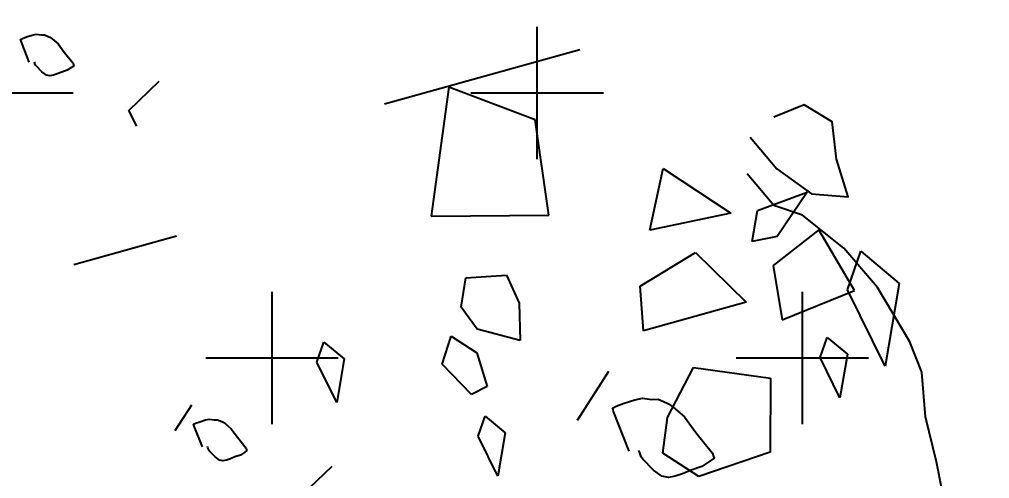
# Model space of a CAD drawing. Header units: metres. Extents: x 71066629 to 71645179, y 84793221 to 85208804.
# Drawn here: x 71261524 to 71264428, y 85131708 to 85133084 of the extents above; entities that cross this region are included whole.
import ezdxf

# ---------------------------------------------------------------- set-up
doc = ezdxf.new("R2010")
doc.units = ezdxf.units.M
doc.header["$LTSCALE"] = 1000
for name, color, linetype in [('A_SITEP_PLANT', 85, 'Continuous'), ('G-ANNO-DIMS', 3, 'Continuous'), ('G-PLTG', 105, 'Continuous')]:
    doc.layers.add(name, color=color, linetype=linetype)
doc.styles.add('dim_font', font='SIMPLEX.shx', dxfattribs={"width": 0.8})
doc.dimstyles.new('DIMN500', dxfattribs={"dimscale": 5, "dimtxt": 300, "dimasz": 100, "dimexe": 250, "dimexo": 300, "dimgap": 150, "dimtad": 1, "dimdec": 0, "dimzin": 0, "dimdsep": 46, "dimtxsty": 'dim_font', "dimblk": 'ARCHTICK', "dimcen": 0.09, "dimclrt": 7, "dimazin": 2, "dimtfac": 1, "dimtdec": 0, "dimtix": 1, "dimtmove": 2, "dimatfit": 3, "dimldrblk": 'ARCHTICK', "dimtolj": 1, "dimtzin": 0, "dimarcsym": 0})

# ---------------------------------------------------------------- blocks, each defined once
blk = doc.blocks.new('A$C1F6C256B')
at = {"layer": 'A_SITEP_PLANT'}
for p, q in [((3987.215220239072, 3613.925155365432), (3623.39899811789, 3436.520029517822)), ((3987.215220239072, 3613.925155365432), (3623.39899811789, 3436.520029517822)), ((3924.72981826932, 3460.296242654207), (3743.5882479063, 3493.583384758182)), ((3924.72981826932, 3460.296242654207), (3743.5882479063, 3493.583384758182)), ((3743.5882479063, 3493.583384758182), (3755.430126029765, 3233.538010873454)), ((3743.5882479063, 3493.583384758182), (3755.430126029765, 3233.538010873454)), ((3985.748456006754, 3277.953209433909), (3924.72981826932, 3460.296242654207)), ((3985.748456006754, 3277.953209433909), (3924.72981826932, 3460.296242654207)), ((4189.516074828164, 3284.943092494301), (4193.387062451861, 3410.56975653139)), ((4189.516074828164, 3284.943092494301), (4193.387062451861, 3410.56975653139)), ((4193.387062451861, 3410.56975653139), (4341.957863889053, 3347.556710283621)), ((4193.387062451861, 3410.56975653139), (4341.957863889053, 3347.556710283621)), ((4393.786846696167, 3362.593673286494), (4484.368612030288, 3416.464465684345)), ((4393.786846696167, 3362.593673286494), (4484.368612030288, 3416.464465684345)), ((4484.368612030288, 3416.464465684345), (4441.980624774646, 3318.190866854013)), ((4484.368612030288, 3416.464465684345), (4441.980624774646, 3318.190866854013)), ((3123.567259842647, 3332.297040425852), (3172.652408420341, 3400.683517268044)), ((3123.567259842647, 3332.297040425852), (3172.652408420341, 3400.683517268044)), ((4394.154350628436, 3299.503552627197), (4393.786846696167, 3362.593673286494)), ((4394.154350628436, 3299.503552627197), (4393.786846696167, 3362.593673286494)), ((3144.853232284775, 3304.253261262115), (3123.567259842647, 3332.297040425852)), ((3144.853232284775, 3304.253261262115), (3123.567259842647, 3332.297040425852)), ((4341.957863889053, 3347.556710283621), (4189.516074828164, 3284.943092494301)), ((4341.957863889053, 3347.556710283621), (4189.516074828164, 3284.943092494301)), ((4520.912377680594, 3346.630781984073), (4444.378758672916, 3260.153777904809)), ((4520.912377680594, 3346.630781984073), (4444.378758672916, 3260.153777904809)), ((4612.953436528507, 3240.398207042541), (4520.912377680594, 3346.630781984073)), ((4612.953436528507, 3240.398207042541), (4520.912377680594, 3346.630781984073)), ((4441.980624774646, 3318.190866854013), (4394.154350628436, 3299.503552627197)), ((4441.980624774646, 3318.190866854013), (4394.154350628436, 3299.503552627197)), ((4598.876522733772, 3239.265046804096), (4610.990370322135, 3319.470434153569)), ((4598.876522733772, 3239.265046804096), (4610.990370322135, 3319.470434153569)), ((4610.990370322135, 3319.470434153569), (4698.362813447602, 3269.910781321436)), ((4610.990370322135, 3319.470434153569), (4698.362813447602, 3269.910781321436)), ((3755.430126029765, 3233.538010873454), (3985.748456006754, 3277.953209433909)), ((3755.430126029765, 3233.538010873454), (3985.748456006754, 3277.953209433909)), ((4190.627837244596, 3171.339414262038), (4286.856105918356, 3257.130825091154)), ((4190.627837244596, 3171.339414262038), (4286.856105918356, 3257.130825091154)), ((4286.856105918356, 3257.130825091154), (4404.253132207494, 3177.886287040543)), ((4286.856105918356, 3257.130825091154), (4404.253132207494, 3177.886287040543)), ((4444.378758672916, 3260.153777904809), (4481.363748030213, 3156.170065337152)), ((4444.378758672916, 3260.153777904809), (4481.363748030213, 3156.170065337152)), ((4698.362813447602, 3269.910781321436), (4700.460344181745, 3102.466999175144)), ((4698.362813447602, 3269.910781321436), (4700.460344181745, 3102.466999175144)), ((4481.363748030213, 3156.170065337152), (4612.953436528507, 3240.398207042541)), ((4481.363748030213, 3156.170065337152), (4612.953436528507, 3240.398207042541)), ((4700.460344181745, 3102.466999175144), (4598.876522733772, 3239.265046804096)), ((4700.460344181745, 3102.466999175144), (4598.876522733772, 3239.265046804096)), ((4404.253132207494, 3177.886287040543), (4213.148129829148, 3084.742117496004)), ((4404.253132207494, 3177.886287040543), (4213.148129829148, 3084.742117496004)), ((4213.148129829148, 3084.742117496004), (4190.627837244596, 3171.339414262038)), ((4213.148129829148, 3084.742117496004), (4190.627837244596, 3171.339414262038)), ((3845.565700256673, 3125.092336851987), (3924.347263596545, 3144.818029069837)), ((3845.565700256673, 3125.092336851987), (3924.347263596545, 3144.818029069837)), ((3924.347263596545, 3144.818029069837), (3959.050420191139, 3094.630894923263)), ((3924.347263596545, 3144.818029069837), (3959.050420191139, 3094.630894923263)), ((4569.670935909089, 3095.900002295792), (4576.211404403148, 3138.228167540045)), ((4569.670935909089, 3095.900002295792), (4576.211404403148, 3138.228167540045)), ((4576.211404403148, 3138.228167540045), (4621.861599512049, 3112.390047460766)), ((4576.211404403148, 3138.228167540045), (4621.861599512049, 3112.390047460766)), ((3846.579396823014, 3065.707108082454), (3845.565700256673, 3125.092336851987)), ((3846.579396823014, 3065.707108082454), (3845.565700256673, 3125.092336851987)), ((3262.568453421933, 3102.274084314064), (3071.564936588751, 3009.136392867426)), ((3262.568453421933, 3102.274084314064), (3071.564936588751, 3009.136392867426)), ((4621.861599512049, 3112.390047460766), (4623.082533307897, 3024.29497190789)), ((4621.861599512049, 3112.390047460766), (4623.082533307897, 3024.29497190789)), ((3959.050420191139, 3094.630894923263), (3974.454607019259, 3021.691861616652)), ((3959.050420191139, 3094.630894923263), (3974.454607019259, 3021.691861616652)), ((4623.082533307897, 3024.29497190789), (4569.670935909089, 3095.900002295792)), ((4623.082533307897, 3024.29497190789), (4569.670935909089, 3095.900002295792)), ((3886.186027682154, 3028.345028823678), (3846.579396823014, 3065.707108082454)), ((3886.186027682154, 3028.345028823678), (3846.579396823014, 3065.707108082454)), ((3974.454607019259, 3021.691861616652), (3886.186027682154, 3028.345028823678)), ((3974.454607019259, 3021.691861616652), (3886.186027682154, 3028.345028823678)), ((4291.501143241185, 2923.535918076523), (4324.3830420085, 3030.986659166462)), ((4291.501143241185, 2923.535918076523), (4324.3830420085, 3030.986659166462)), ((4324.3830420085, 3030.986659166462), (4479.92587372911, 3037.660979551729)), ((4324.3830420085, 3030.986659166462), (4479.92587372911, 3037.660979551729)), ((4479.92587372911, 3037.660979551729), (4505.905463575036, 2892.524051345245)), ((4479.92587372911, 3037.660979551729), (4505.905463575036, 2892.524051345245)), ((3830.093732727051, 2946.925571198546), (3837.893972075428, 3005.160749978211)), ((3830.093732727051, 2946.925571198546), (3837.893972075428, 3005.160749978211)), ((3837.893972075428, 3005.160749978211), (3894.326602252608, 2981.805690978916)), ((3837.893972075428, 3005.160749978211), (3894.326602252608, 2981.805690978916)), ((3894.326602252608, 2981.805690978916), (3926.612405448745, 2919.238149724028)), ((3894.326602252608, 2981.805690978916), (3926.612405448745, 2919.238149724028)), ((4159.350142413751, 2992.115682566306), (4115.225535127044, 2884.855187680747)), ((4159.350142413751, 2992.115682566306), (4115.225535127044, 2884.855187680747)), ((3583.690637459222, 2905.577527471469), (3590.050408522773, 2947.6853556383)), ((3583.690637459222, 2905.577527471469), (3590.050408522773, 2947.6853556383)), ((3590.050408522773, 2947.6853556383), (3635.920940547949, 2921.666537336103)), ((3590.050408522773, 2947.6853556383), (3635.920940547949, 2921.666537336103)), ((3898.678089010529, 2897.859980988695), (3830.093732727051, 2946.925571198546)), ((3898.678089010529, 2897.859980988695), (3830.093732727051, 2946.925571198546)), ((3637.022143603303, 2833.758552420244), (3583.690637459222, 2905.577527471469)), ((3637.022143603303, 2833.758552420244), (3583.690637459222, 2905.577527471469)), ((3635.920940547949, 2921.666537336103), (3637.022143603303, 2833.758552420244)), ((3635.920940547949, 2921.666537336103), (3637.022143603303, 2833.758552420244)), ((3926.612405448745, 2919.238149724028), (3898.678089010529, 2897.859980988695)), ((3926.612405448745, 2919.238149724028), (3898.678089010529, 2897.859980988695)), ((4295.686594569998, 2851.51279931271), (4291.501143241185, 2923.535918076523)), ((4295.686594569998, 2851.51279931271), (4291.501143241185, 2923.535918076523)), ((4505.905463575036, 2892.524051345245), (4374.188213990478, 2818.80496811535)), ((4505.905463575036, 2892.524051345245), (4374.188213990478, 2818.80496811535)), ((3926.576528178179, 2818.269945717912), (3933.035677109554, 2860.387597488385)), ((3926.576528178179, 2818.269945717912), (3933.035677109554, 2860.387597488385)), ((3933.035677109554, 2860.387597488385), (3978.686751936912, 2834.549564113288)), ((3933.035677109554, 2860.387597488385), (3978.686751936912, 2834.549564113288)), ((4374.188213990478, 2818.80496811535), (4295.686594569998, 2851.51279931271)), ((4374.188213990478, 2818.80496811535), (4295.686594569998, 2851.51279931271)), ((3978.686751936912, 2834.549564113288), (3979.888215022511, 2746.651487638825)), ((3978.686751936912, 2834.549564113288), (3979.888215022511, 2746.651487638825)), ((3979.888215022511, 2746.651487638825), (3926.576528178179, 2818.269945717912)), ((3979.888215022511, 2746.651487638825), (3926.576528178179, 2818.269945717912)), ((3352.939287122514, 2775.824110573827), (3329.773870097008, 2719.512351559272)), ((3352.939287122514, 2775.824110573827), (3329.773870097008, 2719.512351559272)), ((3602.202776296938, 2638.79613033752), (3651.28792406898, 2707.182606387389)), ((3602.202776296938, 2638.79613033752), (3651.28792406898, 2707.182606387389))]:
    blk.add_line(p, q, dxfattribs=at)
for points in [[(4352.596285146312, 3503.662493430166), (4416.671314617968, 3451.117612987408), (4493.822464062192, 3414.633504666738), (4566.656038130284, 3421.83230324107), (4530.310857391334, 3491.687391689804), (4508.580115364632, 3563.18943313355), (4447.396566231794, 3586.479869972333), (4391.956339924538, 3551.662454266509)], [(4352.596285146312, 3503.662493430166), (4416.671314617968, 3451.117612987408), (4493.822464062192, 3414.633504666738), (4566.656038130284, 3421.83230324107), (4530.310857391334, 3491.687391689804), (4508.580115364632, 3563.18943313355), (4447.396566231794, 3586.479869972333), (4391.956339924538, 3551.662454266509)], [(2910.739376905549, 3391.385147480207), (2887.061288268597, 3429.309205735656), (2886.181106535718, 3431.044496666524), (2885.221364538768, 3432.569447578804), (2888.791078426526, 3435.348438659276), (2896.549138678471, 3439.759812057251), (2906.813420094608, 3445.427727465547), (2914.310405237018, 3448.392409865308), (2924.188182466082, 3448.761290526833), (2930.622206589848, 3450.207128511305), (2939.835134942201, 3448.084132072371), (2942.318861418637, 3447.519715751958), (2947.524958108843, 3445.000688100641), (2961.040269221121, 3437.228644233517), (2975.890902441519, 3423.116443398787), (2997.006753575988, 3404.970086549118), (2998.646691542003, 3401.693630560854), (2999.506174875424, 3400.158770185488), (2995.654339674686, 3396.13703645661), (2988.353216086747, 3389.142185710866), (2978.088934598374, 3383.474270284671), (2970.028586556029, 3378.024189403921), (2962.91165346792, 3374.287165718124), (2956.196387468488, 3371.598671864893), (2949.104276918515, 3371.707600051421), (2939.231787969184, 3376.397598786862), (2926.179644266144, 3385.629203850695), (2924.058826463879, 3387.643271950219), (2922.357919955568, 3390.512301454612), (2921.958928520559, 3391.485247297125), (2920.619482201, 3393.779021755385)], [(2910.739376905549, 3391.385147480207), (2887.061288268597, 3429.309205735656), (2886.181106535718, 3431.044496666524), (2885.221364538768, 3432.569447578804), (2888.791078426526, 3435.348438659276), (2896.549138678471, 3439.759812057251), (2906.813420094608, 3445.427727465547), (2914.310405237018, 3448.392409865308), (2924.188182466082, 3448.761290526833), (2930.622206589848, 3450.207128511305), (2939.835134942201, 3448.084132072371), (2942.318861418637, 3447.519715751958), (2947.524958108843, 3445.000688100641), (2961.040269221121, 3437.228644233517), (2975.890902441519, 3423.116443398787), (2997.006753575988, 3404.970086549118), (2998.646691542003, 3401.693630560854), (2999.506174875424, 3400.158770185488), (2995.654339674686, 3396.13703645661), (2988.353216086747, 3389.142185710866), (2978.088934598374, 3383.474270284671), (2970.028586556029, 3378.024189403921), (2962.91165346792, 3374.287165718124), (2956.196387468488, 3371.598671864893), (2949.104276918515, 3371.707600051421), (2939.231787969184, 3376.397598786862), (2926.179644266144, 3385.629203850695), (2924.058826463879, 3387.643271950219), (2922.357919955568, 3390.512301454612), (2921.958928520559, 3391.485247297125), (2920.619482201, 3393.779021755385)], [(4723.88659025688, 1980.566087893822), (4760.374809828878, 2057.621733800508), (4782.321871713852, 2133.439070229302), (4815.918610946392, 2239.749159883621), (4839.311413072923, 2300.93927446974), (4840.973299270787, 2433.633189518412), (4846.86000866082, 2522.432553750114), (4854.179674900603, 2596.805908875133), (4876.14638198982, 2672.424486834149), (4883.564721919829, 2746.805818717811), (4874.929571023968, 2834.171632588841), (4835.692910018377, 2933.281164731307), (4797.882170291967, 3017.963992510981), (4774.725506986142, 3103.892738380179), (4739.806247454719, 3159.32112246615), (4656.786420791526, 3254.10316971544), (4576.736755294027, 3319.841026393289), (4483.532462754695, 3369.306098907138), (4423.88037033251, 3378.180262335693), (4359.805167030893, 3430.726901716116)], [(4723.88659025688, 1980.566087893822), (4760.374809828878, 2057.621733800508), (4782.321871713852, 2133.439070229302), (4815.918610946392, 2239.749159883621), (4839.311413072923, 2300.93927446974), (4840.973299270787, 2433.633189518412), (4846.86000866082, 2522.432553750114), (4854.179674900603, 2596.805908875133), (4876.14638198982, 2672.424486834149), (4883.564721919829, 2746.805818717811), (4874.929571023968, 2834.171632588841), (4835.692910018377, 2933.281164731307), (4797.882170291967, 3017.963992510981), (4774.725506986142, 3103.892738380179), (4739.806247454719, 3159.32112246615), (4656.786420791526, 3254.10316971544), (4576.736755294027, 3319.841026393289), (4483.532462754695, 3369.306098907138), (4423.88037033251, 3378.180262335693), (4359.805167030893, 3430.726901716116)], [(4228.751295696129, 2843.658777175122), (4183.650174280803, 2915.895078633039), (4181.973637749034, 2919.200394698186), (4180.145557751472, 2922.105062963674), (4186.945012734388, 2927.398379271967), (4201.722270388855, 2935.800995400292), (4221.273282599752, 2946.597024743504), (4235.553254230239, 2952.244038765232), (4254.368068020791, 2952.946668588295), (4266.623352127674, 2955.700645754027), (4284.171787006373, 2951.656843106845), (4288.902694624325, 2950.581764436269), (4298.819069317484, 2945.783616420289), (4324.562519040948, 2930.979723454337), (4352.849439348385, 2904.099340857181), (4393.070108216896, 2869.53485151651), (4396.193799658912, 2863.29398297469), (4397.830910661491, 2860.370439453516), (4390.49408183049, 2852.709994165111), (4376.587179782335, 2839.386468989367), (4357.036167570856, 2828.590439646272), (4341.683123371564, 2818.209333247826), (4328.127060271451, 2811.091192713881), (4315.336077586341, 2805.970252088068), (4301.827295665571, 2806.177734466037), (4283.022554573545, 2815.111065237958), (4258.161328722432, 2832.69507494141), (4254.1216757652, 2836.531395345635), (4250.881853841536, 2841.996213295235), (4250.121870032861, 2843.849443470623), (4247.570543655136, 2848.218537790934)], [(4228.751295696129, 2843.658777175122), (4183.650174280803, 2915.895078633039), (4181.973637749034, 2919.200394698186), (4180.145557751472, 2922.105062963674), (4186.945012734388, 2927.398379271967), (4201.722270388855, 2935.800995400292), (4221.273282599752, 2946.597024743504), (4235.553254230239, 2952.244038765232), (4254.368068020791, 2952.946668588295), (4266.623352127674, 2955.700645754027), (4284.171787006373, 2951.656843106845), (4288.902694624325, 2950.581764436269), (4298.819069317484, 2945.783616420289), (4324.562519040948, 2930.979723454337), (4352.849439348385, 2904.099340857181), (4393.070108216896, 2869.53485151651), (4396.193799658912, 2863.29398297469), (4397.830910661491, 2860.370439453516), (4390.49408183049, 2852.709994165111), (4376.587179782335, 2839.386468989367), (4357.036167570856, 2828.590439646272), (4341.683123371564, 2818.209333247826), (4328.127060271451, 2811.091192713881), (4315.336077586341, 2805.970252088068), (4301.827295665571, 2806.177734466037), (4283.022554573545, 2815.111065237958), (4258.161328722432, 2832.69507494141), (4254.1216757652, 2836.531395345635), (4250.881853841536, 2841.996213295235), (4250.121870032861, 2843.849443470623), (4247.570543655136, 2848.218537790934)], [(3389.374893132947, 2697.884236854501), (3365.696804352163, 2735.808295245079), (3364.816622763116, 2737.54358604108), (3363.856880694046, 2739.068537016341), (3367.426594510093, 2741.847528087645), (3375.184654834098, 2746.258901494788), (3385.44893625041, 2751.926816903084), (3392.945921320585, 2754.891499230668), (3402.823698549648, 2755.260379883228), (3409.257722817362, 2756.706217957952), (3418.470651025768, 2754.583221509937), (3420.954377574381, 2754.018805198226), (3426.160474336823, 2751.499777475052), (3439.675785376283, 2743.727733671083), (3454.526418525086, 2729.615532827506), (3475.642269803968, 2711.469175923761), (3477.282207697223, 2708.192719998188), (3478.14169095899, 2706.657859541854), (3474.289855902549, 2702.636125831399), (3466.988732242491, 2695.641275148402), (3456.724450826354, 2689.973359731172), (3448.664102639596, 2684.523278904497), (3441.547169551486, 2680.786255083338), (3434.831903552055, 2678.09776130243), (3427.739793145797, 2678.206689497805), (3417.86730405275, 2682.896688224282), (3404.815160493541, 2692.128293297458), (3402.694342691277, 2694.142361468694), (3400.993436182966, 2697.011390900996), (3400.594444604125, 2697.984336806636), (3399.254998356628, 2700.278111192805)], [(3389.374893132947, 2697.884236854501), (3365.696804352163, 2735.808295245079), (3364.816622763116, 2737.54358604108), (3363.856880694046, 2739.068537016341), (3367.426594510093, 2741.847528087645), (3375.184654834098, 2746.258901494788), (3385.44893625041, 2751.926816903084), (3392.945921320585, 2754.891499230668), (3402.823698549648, 2755.260379883228), (3409.257722817362, 2756.706217957952), (3418.470651025768, 2754.583221509937), (3420.954377574381, 2754.018805198226), (3426.160474336823, 2751.499777475052), (3439.675785376283, 2743.727733671083), (3454.526418525086, 2729.615532827506), (3475.642269803968, 2711.469175923761), (3477.282207697223, 2708.192719998188), (3478.14169095899, 2706.657859541854), (3474.289855902549, 2702.636125831399), (3466.988732242491, 2695.641275148402), (3456.724450826354, 2689.973359731172), (3448.664102639596, 2684.523278904497), (3441.547169551486, 2680.786255083338), (3434.831903552055, 2678.09776130243), (3427.739793145797, 2678.206689497805), (3417.86730405275, 2682.896688224282), (3404.815160493541, 2692.128293297458), (3402.694342691277, 2694.142361468694), (3400.993436182966, 2697.011390900996), (3400.594444604125, 2697.984336806636), (3399.254998356628, 2700.278111192805)]]:
    blk.add_lwpolyline(points, dxfattribs=at)
blk.add_lwpolyline([(3123.56725855032, 3332.297043648461), (3123.56725855032, 3332.297043648461)], close=True, dxfattribs=at)
blk.add_lwpolyline([(3123.56725855032, 3332.297043648461), (3123.56725855032, 3332.297043648461)], close=True, dxfattribs=at)
blk = doc.blocks.new('_ARCHTICK')
at = {"color": 0, "linetype": 'ByBlock', "const_width": 0.4}
blk.add_lwpolyline([(-0.5, -0.5), (0.5, 0.5)], dxfattribs=at)
blk = doc.blocks.new('*D76')
at = {"layer": 'Defpoints', "color": 0, "transparency": 16777216}
for p in [(71246450.86905377, 85133514.02652693), (71314832.04242551, 85133514.02511492), (71314832.04242551, 85130406.67272897)]:
    blk.add_point(p, dxfattribs=at)
at = {"layer": 'G-ANNO-DIMS', "color": 0, "lineweight": -2, "transparency": 16777216}
for p, q in [((71246450.86905377, 85132014.02652693), (71246450.86905377, 85129156.67272897)), ((71314832.04242551, 85132014.02511492), (71314832.04242551, 85129156.67272897)), ((71246450.86905377, 85130406.67272897), (71314832.04242551, 85130406.67272897))]:
    blk.add_line(p, q, dxfattribs=at)
at = {"layer": 'G-ANNO-DIMS', "color": 0, "lineweight": -2, "transparency": 16777216, "xscale": 500, "yscale": 500, "zscale": 500, "rotation": 180}
blk.add_blockref('_ARCHTICK', (71246450.86905377, 85130406.67272897), dxfattribs=at)
at = {"layer": 'G-ANNO-DIMS', "color": 0, "lineweight": -2, "transparency": 16777216, "xscale": 500, "yscale": 500, "zscale": 500}
blk.add_blockref('_ARCHTICK', (71314832.04242551, 85130406.67272897), dxfattribs=at)
at = {"layer": 'G-ANNO-DIMS', "color": 7, "transparency": 16777216, "insert": (71280641.45573965, 85131906.67272897), "char_height": 1500, "attachment_point": 5, "style": 'dim_font'}
blk.add_mtext('\\A1;68381', dxfattribs=at)
blk = doc.blocks.new('*D132')
at = {"layer": 'Defpoints', "color": 0, "transparency": 16777216}
for p in [(71320791.4851865, 85168309.62203176), (71240491.48481545, 85131923.98692855), (71320791.4851865, 85131923.98692816)]:
    blk.add_point(p, dxfattribs=at)
at = {"layer": 'G-ANNO-DIMS', "color": 0, "lineweight": -2, "transparency": 16777216}
for p, q in [((71240491.48481545, 85133423.98692855), (71240491.48481545, 85169559.62203176)), ((71320791.4851865, 85133423.98692816), (71320791.4851865, 85169559.62203176)), ((71240491.48481545, 85168309.62203176), (71320791.4851865, 85168309.62203176))]:
    blk.add_line(p, q, dxfattribs=at)
at = {"layer": 'G-ANNO-DIMS', "color": 0, "lineweight": -2, "transparency": 16777216, "xscale": 500, "yscale": 500, "zscale": 500, "rotation": 180}
blk.add_blockref('_ARCHTICK', (71240491.48481545, 85168309.62203176), dxfattribs=at)
at = {"layer": 'G-ANNO-DIMS', "color": 0, "lineweight": -2, "transparency": 16777216, "xscale": 500, "yscale": 500, "zscale": 500}
blk.add_blockref('_ARCHTICK', (71320791.4851865, 85168309.62203176), dxfattribs=at)
at = {"layer": 'G-ANNO-DIMS', "color": 7, "transparency": 16777216, "insert": (71280641.48500097, 85169809.62203176), "char_height": 1500, "attachment_point": 5, "style": 'dim_font'}
blk.add_mtext('\\A1;80.10', dxfattribs=at)

msp = doc.modelspace()

# ---------------------------------------------------------------- hatches: boundary and pattern name
at = {"layer": 'G-PLTG'}
h = msp.add_hatch(dxfattribs=at)
h.set_pattern_fill('CROSS', color=256, scale=500, style=0)
h.set_pattern_definition([(0, (0, 0), (793.75, 793.75), [396.875, -1190.625]), (90, (198.4375, -198.4375), (-793.75, 793.75), [396.875, -1190.625])])
edge = h.paths.add_edge_path()
edge.add_arc((71245053.23676112, 85114814.411934), 11943.61642445547, 293.4753742372445, 358.2974275276467)
edge.add_line((71256991.58040324, 85114459.55368444), (71256991.58040328, 85136459.55341789))
edge.add_line((71256991.58040328, 85136459.55341789), (71277989.87057768, 85136459.55383891))
edge.add_line((71277989.87057768, 85136459.55383891), (71283364.72997974, 85103859.352251))
edge.add_line((71283364.72997974, 85103859.352251), (71249811.0346379, 85103859.352251))

# ---------------------------------------------------------------- block references
at = {"layer": 'A_SITEP_PLANT', "xscale": 1.5, "yscale": 1.5, "zscale": 1.5, "rotation": 349.5909808288326}
msp.add_blockref('A$C1F6C256B', (71256340.43020815, 85128741.38392055), dxfattribs=at)

# ---------------------------------------------------------------- dimensions: what is measured, and where the dimension line sits
at = {"layer": 'G-ANNO-DIMS'}
dim = msp.add_aligned_dim(p1=(71240491.48481545, 85131923.98692855), p2=(71320791.4851865, 85131923.98692816), distance=36385.63510359824, text='80.10', dimstyle='DIMN500', dxfattribs=at)
dim.commit()
dim.dimension.update_dxf_attribs({"geometry": '*D132', "text_midpoint": (71280641.48500097, 85169809.62203176)})
dim = msp.add_aligned_dim(p1=(71246450.86905377, 85133514.02652693), p2=(71314832.04242551, 85133514.02511492), distance=-3107.3523859530683, dimstyle='DIMN500', dxfattribs=at)
dim.commit()
dim.dimension.update_dxf_attribs({"geometry": '*D76', "text_midpoint": (71280641.45573965, 85131906.67272897)})

doc.saveas('drawing.dxf')
